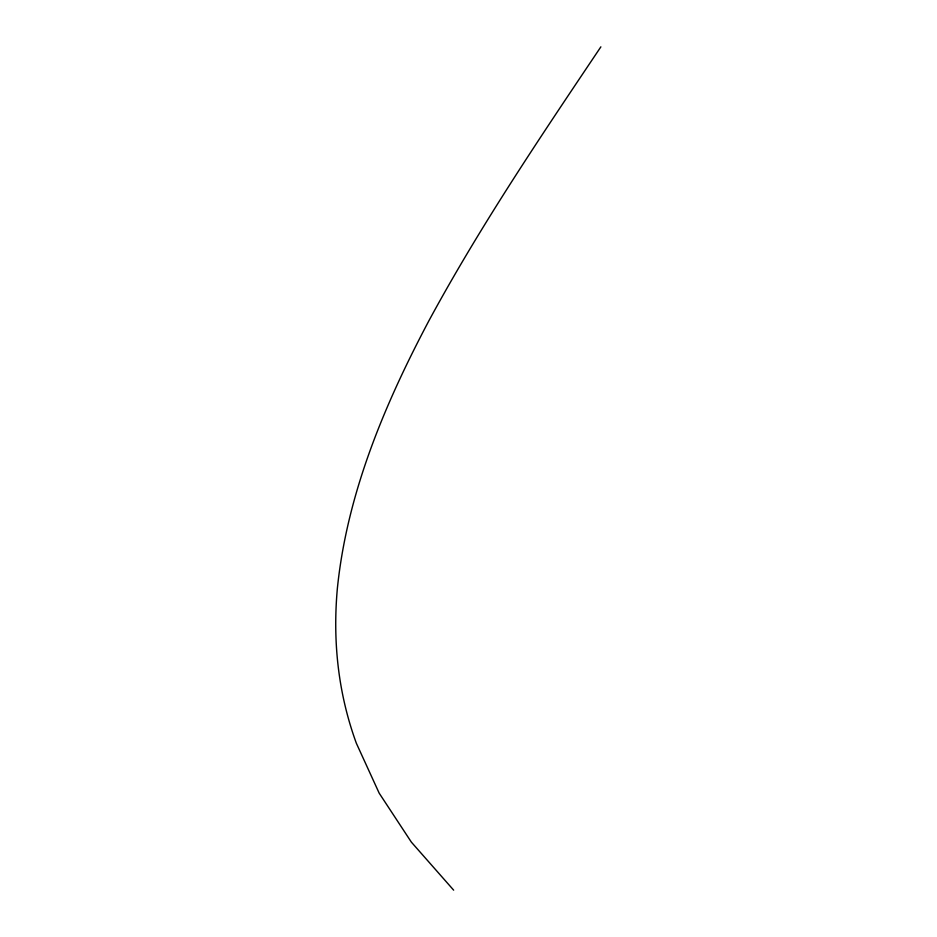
<?xml version="1.0" encoding="UTF-8"?>
<svg xmlns="http://www.w3.org/2000/svg" width="937" height="937" viewBox="0 0 937 937"><rect width="100%" height="100%" fill="white"/><g stroke="black" fill="none" stroke-linecap="round" stroke-linejoin="round"><path stroke-width="1.41" d="M600.875 46.85C540.872 136.24 480.482 225.606 429.123 320.349C384.732 404.152 346.936 493.576 337.332 588.764A3744.041 1119.621 -17.4 0 0 356.353 743.252L379.18 793.159L411.378 842.152L453.649 890.15"/></g></svg>
